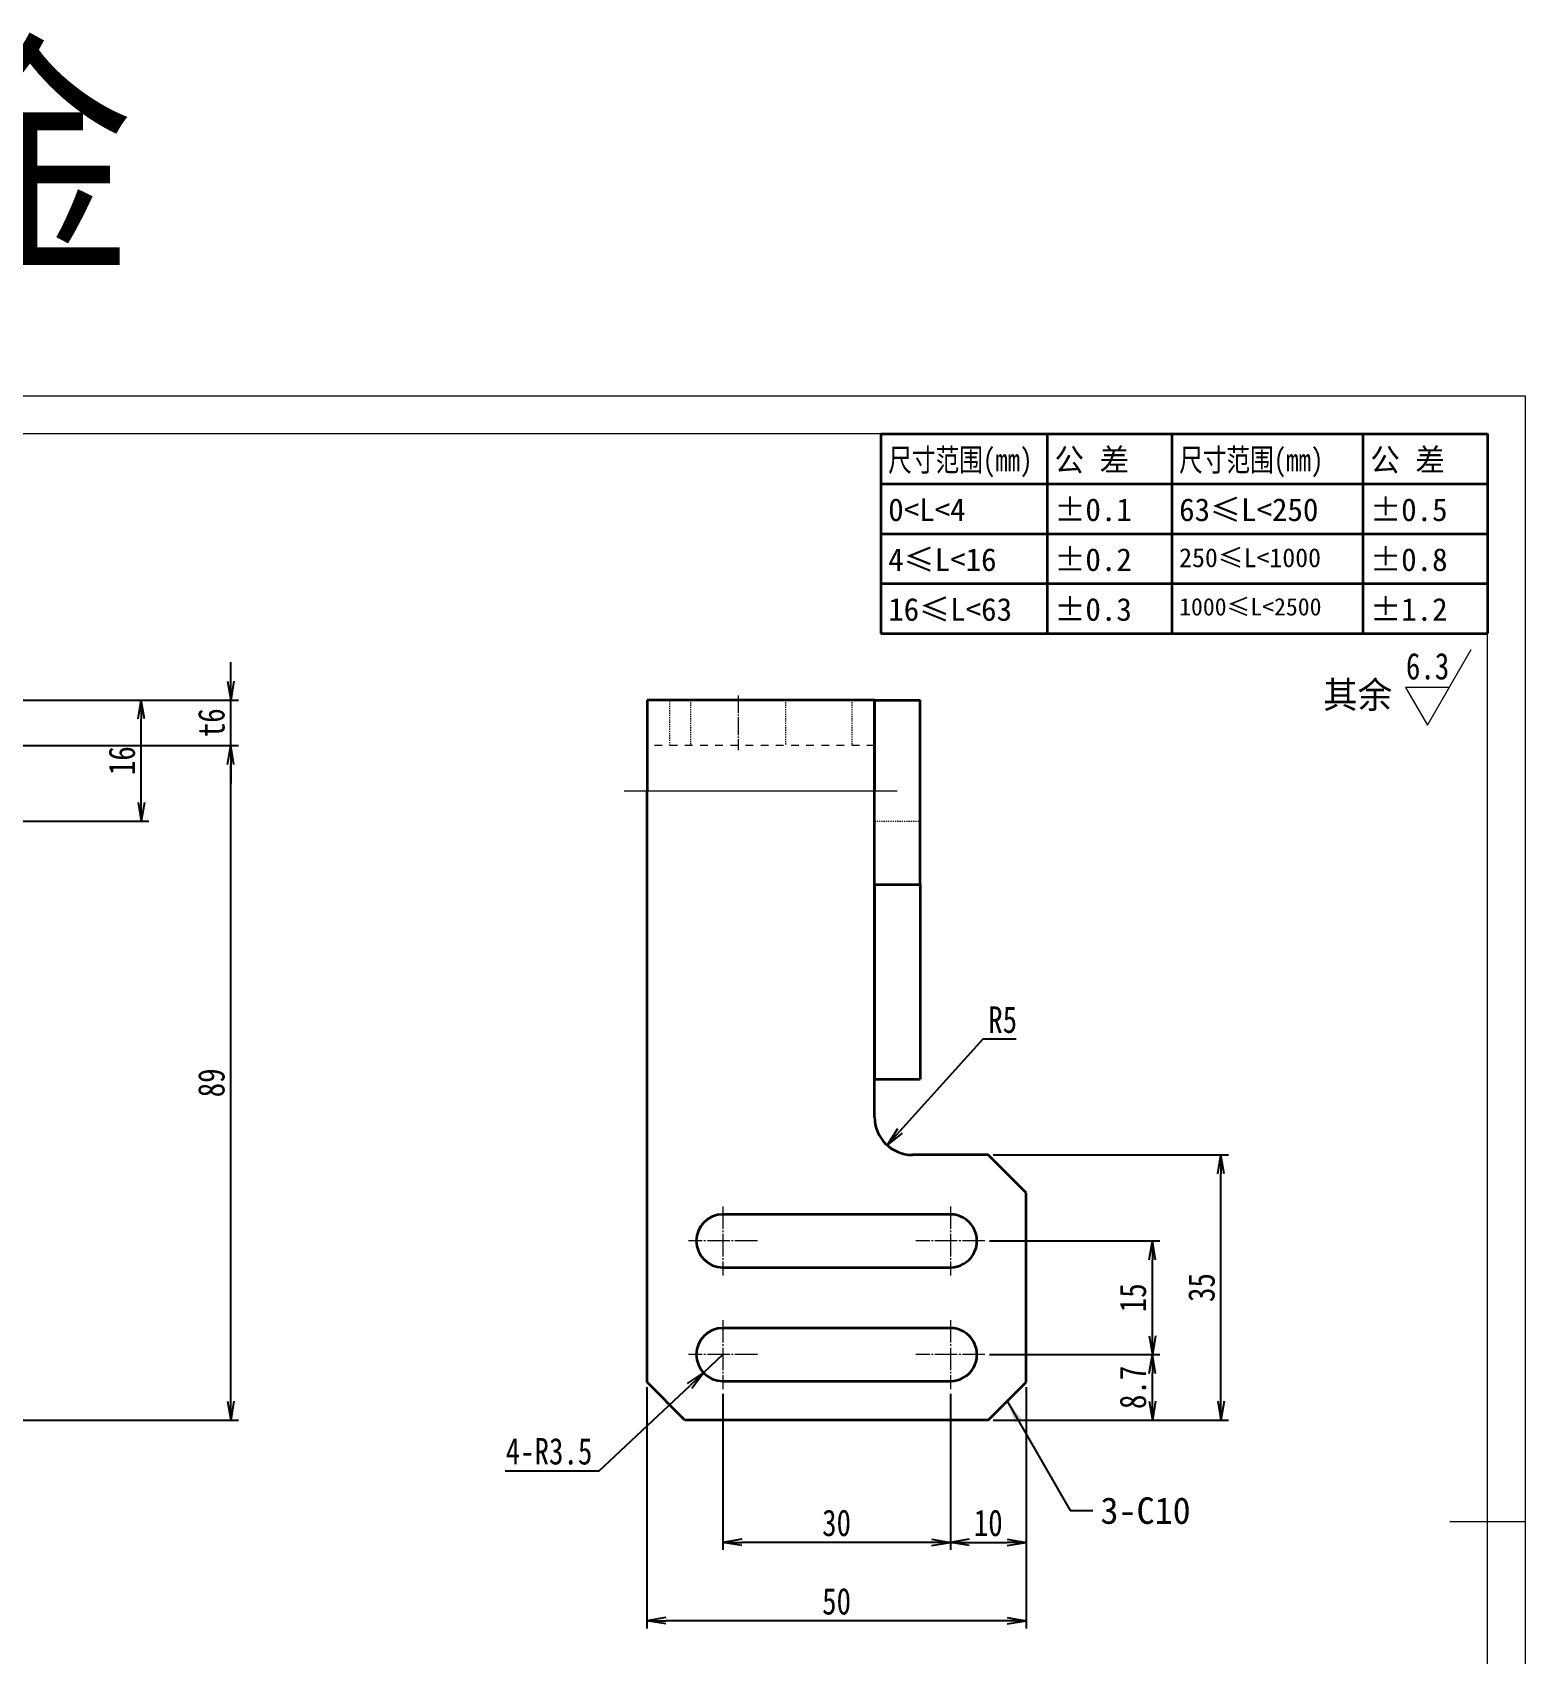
# Model space of a CAD drawing. Header units: millimetres. Extents: x -15766 to 80009, y -9701 to 15159.
# Drawn here: x -4111 to -3914.1, y 11265.1 to 11479.1 of the extents above; entities that cross this region are included whole.
import ezdxf
from ezdxf.enums import TextEntityAlignment as Align

# ---------------------------------------------------------------- set-up
doc = ezdxf.new("R2010")
doc.units = ezdxf.units.MM
doc.linetypes.add('CENTER-HOKUTO_1', pattern=[16, 13, -1, 1, -1])
doc.linetypes.add('HIDDEN-HOKUTO_1', pattern=[2, 1, -1])
doc.layers.get('DEFPOINTS').update_dxf_attribs({"lineweight": 18})
for name, color, linetype, lineweight in [('AM_7', 2, 'CENTER-HOKUTO_1', 18), ('AM_HID', 1, 'HIDDEN-HOKUTO_1', 18), ('AM_VIS', 7, 'Continuous', 18), ('CDRAFT0', 7, 'Continuous', 18), ('DIM', 253, 'Continuous', 20), ('title_frame', 7, 'Continuous', 18), ('word_dim', 9, 'Continuous', 18), ('尺寸线层', 3, 'Continuous', 18), ('粗实线层', 7, 'Continuous', 35), ('粗实线层_1', 7, 'Continuous', 15)]:
    doc.layers.add(name, color=color, linetype=linetype, lineweight=lineweight)
doc.styles.add('DIM', font='', dxfattribs={"width": 0.8})
doc.styles.get('DIM').set_extended_font_data('NSimSun')
doc.dimstyles.new('1-1', dxfattribs={"dimtxt": 3.5, "dimasz": 3, "dimexe": 1, "dimexo": 0, "dimgap": 1, "dimtad": 1, "dimdsep": 46, "dimtxsty": 'DIM', "dimblk": '_CAXARROW', "dimcen": 0, "dimdle": 6, "dimclrd": 256, "dimclre": 256, "dimclrt": 3, "dimazin": 2, "dimtfac": 0.707107, "dimtmove": 0, "dimatfit": 3, "dimfxl": 0, "dimfrac": 2, "dimtolj": 1, "dimarcsym": 0})
doc.dimstyles.new('1-1$0', dxfattribs={"dimtxt": 3.5, "dimasz": 2.5, "dimexe": 1, "dimexo": 0.625, "dimgap": 0.8, "dimtad": 1, "dimdsep": 46, "dimtxsty": 'DIM', "dimblk": 'OPEN', "dimcen": 0, "dimdle": 5, "dimclrd": 256, "dimclre": 256, "dimclrt": 3, "dimazin": 3, "dimtfac": 0.5, "dimtmove": 0, "dimatfit": 3, "dimldrblk": 'OPEN', "dimfxl": 0, "dimtolj": 1, "dimarcsym": 0})
doc.dimstyles.new('1-1$4', dxfattribs={"dimtxt": 3.5, "dimasz": 2.5, "dimexe": 1, "dimexo": 0.625, "dimgap": 0.8, "dimtad": 1, "dimtih": 1, "dimtoh": 1, "dimzin": 12, "dimdsep": 46, "dimtxsty": 'DIM', "dimblk": 'OPEN', "dimcen": 0, "dimdle": 5, "dimclrd": 256, "dimclre": 256, "dimclrt": 3, "dimazin": 3, "dimtfac": 0.5, "dimtmove": 0, "dimatfit": 3, "dimldrblk": 'OPEN', "dimfxl": 0, "dimtolj": 1, "dimarcsym": 0})

# ---------------------------------------------------------------- blocks, each defined once
blk = doc.blocks.new('*X3')
at = {"layer": 'CDRAFT0'}
for p, q in [((420, 297), (0, 297)), ((420, 0), (420, 297))]:
    blk.add_line(p, q, dxfattribs=at)
at = {"layer": '粗实线层_1'}
for p, q in [((415, 292), (25, 292)), ((415, 5), (415, 292)), ((420, 148.5), (410, 148.5))]:
    blk.add_line(p, q, dxfattribs=at)
blk = doc.blocks.new('自由公差_1')
at = {"layer": '粗实线层'}
for p, q in [((-80, 0), (0, 0)), ((-80, 0), (-80, -26.3)), ((-58.08, 0), (-58.08, -26.3)), ((-41.64, 0), (-41.64, -26.3)), ((-16.44, 0), (-16.44, -26.3)), ((0, 0), (0, -26.3)), ((-80, -6.58), (0, -6.58)), ((-80, -13.15), (0, -13.15)), ((-80, -19.73), (0, -19.73)), ((-80, -26.3), (0, -26.3))]:
    blk.add_line(p, q, dxfattribs=at)
at = {"layer": '尺寸线层', "linetype": 'Continuous', "attachment_point": 1, "line_spacing_factor": 0.9}
for s, insert, char_height, width in [('{\\W0.8;尺寸范围(mm)}', (-79.04, -1.92), 3, 22.6032), ('公 差', (-57.12, -1.92), 3, 22.6032), ('{\\W0.8;尺寸范围(mm)}', (-40.68, -1.92), 3, 22.6032), ('公 差', (-15.48, -1.92), 3, 22.6032), ('0<L<4', (-79.04, -8.49), 3, 22.6032), ('%%P0.1', (-57.12, -8.49), 3, 12.7119), ('63≤L<250', (-40.68, -8.49), 3, 22.6032), ('%%P0.5', (-15.48, -8.49), 3, 12.5771), ('4≤L<16', (-79.04, -15.07), 3, 22.6032), ('%%P0.2', (-57.12, -15.07), 3, 12.4769), ('250≤L<1000', (-40.68, -15.07), 2.5, 22.6032), ('%%P0.8', (-15.48, -15.07), 3, 13.0759), ('%%P0.3', (-57.12, -21.64), 3, 12.7119), ('%%P1.2', (-15.48, -21.64), 3, 12.8764), ('16≤L<63', (-79.04, -21.64), 3, 22.6032), ('1000≤L<2500', (-40.68, -21.64), 2.3, 22.6032)]:
    blk.add_mtext(s, dxfattribs=dict(at, insert=insert, char_height=char_height, width=width))
blk = doc.blocks.new('_OPEN')
at = {"color": 0, "linetype": 'ByBlock', "lineweight": -2}
for p, q in [((-1, 0.166667), (0, 0)), ((-1, -0.166667), (0, 0)), ((0, 0), (-1, 0))]:
    blk.add_line(p, q, dxfattribs=at)
blk = doc.blocks.new('*D130')
at = {"layer": 'DEFPOINTS', "color": 0, "transparency": 16777216}
for p in [(-4115.16, 11391.01), (-4084.8, 11391.01), (-4115.16, 11385.01)]:
    blk.add_point(p, dxfattribs=at)
at = {"layer": 'DIM', "linetype": 'Continuous', "lineweight": -2, "transparency": 16777216}
for p, q in [((-4084.8, 11393.51), (-4084.8, 11396.01)), ((-4114.53, 11391.01), (-4083.8, 11391.01)), ((-4084.8, 11385.01), (-4084.8, 11391.01)), ((-4114.53, 11385.01), (-4083.8, 11385.01)), ((-4084.8, 11382.51), (-4084.8, 11380.01))]:
    blk.add_line(p, q, dxfattribs=at)
at = {"layer": 'DIM', "lineweight": -2, "transparency": 16777216, "xscale": 2.5, "yscale": 2.5, "zscale": 2.5}
for p, rotation in [((-4084.8, 11391.01), 270), ((-4084.8, 11385.01), 90)]:
    blk.add_blockref('_OPEN', p, dxfattribs=dict(at, rotation=rotation))
at = {"layer": 'DIM', "color": 3, "transparency": 16777216, "insert": (-4087.35, 11388.01), "char_height": 3.5, "attachment_point": 5, "rotation": 90, "style": 'DIM'}
blk.add_mtext('\\A1;t6', dxfattribs=at)
blk = doc.blocks.new('*D133')
at = {"layer": 'DEFPOINTS', "color": 0, "transparency": 16777216}
for p in [(-4115.16, 11385.01), (-4084.8, 11385.01), (-4229.16, 11296.01)]:
    blk.add_point(p, dxfattribs=at)
at = {"layer": 'DIM', "linetype": 'Continuous', "lineweight": -2, "transparency": 16777216}
for p, q in [((-4114.53, 11385.01), (-4083.8, 11385.01)), ((-4084.8, 11298.51), (-4084.8, 11382.51)), ((-4228.53, 11296.01), (-4083.8, 11296.01))]:
    blk.add_line(p, q, dxfattribs=at)
at = {"layer": 'DIM', "lineweight": -2, "transparency": 16777216, "xscale": 2.5, "yscale": 2.5, "zscale": 2.5}
for p, rotation in [((-4084.8, 11385.01), 90), ((-4084.8, 11296.01), 270)]:
    blk.add_blockref('_OPEN', p, dxfattribs=dict(at, rotation=rotation))
at = {"layer": 'DIM', "color": 3, "transparency": 16777216, "insert": (-4087.35, 11340.51), "char_height": 3.5, "attachment_point": 5, "rotation": 90, "style": 'DIM'}
blk.add_mtext('\\A1;89', dxfattribs=at)
blk = doc.blocks.new('*D138')
at = {"layer": 'DEFPOINTS', "color": 0, "transparency": 16777216}
for p in [(-4115.16, 11391.01), (-4096.6, 11391.01), (-4145.16, 11375.01)]:
    blk.add_point(p, dxfattribs=at)
at = {"layer": 'DIM', "linetype": 'Continuous', "lineweight": -2, "transparency": 16777216}
for p, q in [((-4114.53, 11391.01), (-4095.6, 11391.01)), ((-4096.6, 11377.51), (-4096.6, 11388.51)), ((-4144.53, 11375.01), (-4095.6, 11375.01))]:
    blk.add_line(p, q, dxfattribs=at)
at = {"layer": 'DIM', "lineweight": -2, "transparency": 16777216, "xscale": 2.5, "yscale": 2.5, "zscale": 2.5}
for p, rotation in [((-4096.6, 11391.01), 90), ((-4096.6, 11375.01), 270)]:
    blk.add_blockref('_OPEN', p, dxfattribs=dict(at, rotation=rotation))
at = {"layer": 'DIM', "color": 3, "transparency": 16777216, "insert": (-4099.15, 11383.01), "char_height": 3.5, "attachment_point": 5, "rotation": 90, "style": 'DIM'}
blk.add_mtext('\\A1;16', dxfattribs=at)
blk = doc.blocks.new('*D139')
at = {"layer": 'DEFPOINTS', "color": 0, "transparency": 16777216}
for p in [(-4029.92, 11301.01), (-3979.92, 11301.01), (-4029.92, 11269.55)]:
    blk.add_point(p, dxfattribs=at)
at = {"layer": 'DIM', "linetype": 'Continuous', "lineweight": -2, "transparency": 16777216}
for p, q in [((-4029.92, 11300.38), (-4029.92, 11268.55)), ((-3979.92, 11300.38), (-3979.92, 11268.55)), ((-3982.42, 11269.55), (-4027.42, 11269.55))]:
    blk.add_line(p, q, dxfattribs=at)
at = {"layer": 'DIM', "lineweight": -2, "transparency": 16777216, "xscale": 2.5, "yscale": 2.5, "zscale": 2.5, "rotation": 180}
blk.add_blockref('_OPEN', (-4029.92, 11269.55), dxfattribs=at)
at = {"layer": 'DIM', "lineweight": -2, "transparency": 16777216, "xscale": 2.5, "yscale": 2.5, "zscale": 2.5}
blk.add_blockref('_OPEN', (-3979.92, 11269.55), dxfattribs=at)
at = {"layer": 'DIM', "color": 3, "transparency": 16777216, "insert": (-4004.92, 11272.1), "char_height": 3.5, "attachment_point": 5, "style": 'DIM'}
blk.add_mtext('\\A1;50', dxfattribs=at)
blk = doc.blocks.new('*D140')
at = {"layer": 'DEFPOINTS', "color": 0, "transparency": 16777216}
for p in [(-3984.92, 11331.01), (-3954.23, 11331.01), (-3984.92, 11296.01)]:
    blk.add_point(p, dxfattribs=at)
at = {"layer": 'DIM', "linetype": 'Continuous', "lineweight": -2, "transparency": 16777216}
for p, q in [((-3984.29, 11331.01), (-3953.23, 11331.01)), ((-3954.23, 11298.51), (-3954.23, 11328.51)), ((-3984.29, 11296.01), (-3953.23, 11296.01))]:
    blk.add_line(p, q, dxfattribs=at)
at = {"layer": 'DIM', "lineweight": -2, "transparency": 16777216, "xscale": 2.5, "yscale": 2.5, "zscale": 2.5}
for p, rotation in [((-3954.23, 11331.01), 90), ((-3954.23, 11296.01), 270)]:
    blk.add_blockref('_OPEN', p, dxfattribs=dict(at, rotation=rotation))
at = {"layer": 'DIM', "color": 3, "transparency": 16777216, "insert": (-3956.78, 11313.51), "char_height": 3.5, "attachment_point": 5, "rotation": 90, "style": 'DIM'}
blk.add_mtext('\\A1;35', dxfattribs=at)
blk = doc.blocks.new('*D141')
at = {"layer": 'DEFPOINTS', "color": 0, "transparency": 16777216}
for p in [(-3985.37, 11304.66), (-3963.28, 11304.66), (-3984.92, 11296.01)]:
    blk.add_point(p, dxfattribs=at)
at = {"layer": 'DIM', "linetype": 'Continuous', "lineweight": -2, "transparency": 16777216}
for p, q in [((-3984.74, 11304.66), (-3962.28, 11304.66)), ((-3963.28, 11298.51), (-3963.28, 11302.16)), ((-3984.29, 11296.01), (-3962.28, 11296.01))]:
    blk.add_line(p, q, dxfattribs=at)
at = {"layer": 'DIM', "lineweight": -2, "transparency": 16777216, "xscale": 2.5, "yscale": 2.5, "zscale": 2.5}
for p, rotation in [((-3963.28, 11304.66), 90), ((-3963.28, 11296.01), 270)]:
    blk.add_blockref('_OPEN', p, dxfattribs=dict(at, rotation=rotation))
at = {"layer": 'DIM', "color": 3, "transparency": 16777216, "insert": (-3965.83, 11300.34), "char_height": 3.5, "attachment_point": 5, "rotation": 90, "style": 'DIM'}
blk.add_mtext('\\A1;8.7', dxfattribs=at)
blk = doc.blocks.new('*D142')
at = {"layer": 'DEFPOINTS', "color": 0, "transparency": 16777216}
for p in [(-3985.37, 11319.66), (-3963.28, 11319.66), (-3985.37, 11304.66)]:
    blk.add_point(p, dxfattribs=at)
at = {"layer": 'DIM', "linetype": 'Continuous', "lineweight": -2, "transparency": 16777216}
for p, q in [((-3984.74, 11319.66), (-3962.28, 11319.66)), ((-3963.28, 11307.16), (-3963.28, 11317.16)), ((-3984.74, 11304.66), (-3962.28, 11304.66))]:
    blk.add_line(p, q, dxfattribs=at)
at = {"layer": 'DIM', "lineweight": -2, "transparency": 16777216, "xscale": 2.5, "yscale": 2.5, "zscale": 2.5}
for p, rotation in [((-3963.28, 11319.66), 90), ((-3963.28, 11304.66), 270)]:
    blk.add_blockref('_OPEN', p, dxfattribs=dict(at, rotation=rotation))
at = {"layer": 'DIM', "color": 3, "transparency": 16777216, "insert": (-3965.83, 11312.16), "char_height": 3.5, "attachment_point": 5, "rotation": 90, "style": 'DIM'}
blk.add_mtext('\\A1;15', dxfattribs=at)
blk = doc.blocks.new('*D143')
at = {"layer": 'DEFPOINTS', "color": 0, "transparency": 16777216}
for p in [(-3989.92, 11300.11), (-3979.92, 11301.01), (-3979.92, 11279.9)]:
    blk.add_point(p, dxfattribs=at)
at = {"layer": 'DIM', "linetype": 'Continuous', "lineweight": -2, "transparency": 16777216}
for p, q in [((-3979.92, 11300.38), (-3979.92, 11278.9)), ((-3989.92, 11299.49), (-3989.92, 11278.9)), ((-3987.42, 11279.9), (-3982.42, 11279.9))]:
    blk.add_line(p, q, dxfattribs=at)
at = {"layer": 'DIM', "lineweight": -2, "transparency": 16777216, "xscale": 2.5, "yscale": 2.5, "zscale": 2.5, "rotation": 180}
blk.add_blockref('_OPEN', (-3989.92, 11279.9), dxfattribs=at)
at = {"layer": 'DIM', "lineweight": -2, "transparency": 16777216, "xscale": 2.5, "yscale": 2.5, "zscale": 2.5}
blk.add_blockref('_OPEN', (-3979.92, 11279.9), dxfattribs=at)
at = {"layer": 'DIM', "color": 3, "transparency": 16777216, "insert": (-3984.92, 11282.45), "char_height": 3.5, "attachment_point": 5, "style": 'DIM'}
blk.add_mtext('\\A1;10', dxfattribs=at)
blk = doc.blocks.new('*D144')
at = {"layer": 'DEFPOINTS', "color": 0, "transparency": 16777216}
for p in [(-4019.92, 11300.11), (-3989.92, 11300.11), (-4019.92, 11279.9)]:
    blk.add_point(p, dxfattribs=at)
at = {"layer": 'DIM', "linetype": 'Continuous', "lineweight": -2, "transparency": 16777216}
for p, q in [((-4019.92, 11299.49), (-4019.92, 11278.9)), ((-3989.92, 11299.49), (-3989.92, 11278.9)), ((-3992.42, 11279.9), (-4017.42, 11279.9))]:
    blk.add_line(p, q, dxfattribs=at)
at = {"layer": 'DIM', "lineweight": -2, "transparency": 16777216, "xscale": 2.5, "yscale": 2.5, "zscale": 2.5, "rotation": 180}
blk.add_blockref('_OPEN', (-4019.92, 11279.9), dxfattribs=at)
at = {"layer": 'DIM', "lineweight": -2, "transparency": 16777216, "xscale": 2.5, "yscale": 2.5, "zscale": 2.5}
blk.add_blockref('_OPEN', (-3989.92, 11279.9), dxfattribs=at)
at = {"layer": 'DIM', "color": 3, "transparency": 16777216, "insert": (-4004.92, 11282.45), "char_height": 3.5, "attachment_point": 5, "style": 'DIM'}
blk.add_mtext('\\A1;30', dxfattribs=at)
blk = doc.blocks.new('_CAXARROW')
blk.add_hatch(color=0).paths.add_polyline_path([(0, 0), (-1, 0.125), (-1, -0.125)], flags=0)
blk = doc.blocks.new('*D145')
at = {"layer": 'DEFPOINTS', "color": 0, "transparency": 16777216}
for p in [(-4019.92, 11304.66), (-4022.47, 11302.27)]:
    blk.add_point(p, dxfattribs=at)
at = {"layer": 'DIM', "linetype": 'Continuous', "lineweight": -2, "transparency": 16777216}
for p, q in [((-4019.92, 11304.66), (-4022.47, 11302.27)), ((-4036.23, 11289.34), (-4024.29, 11300.56)), ((-4048.62, 11289.34), (-4036.23, 11289.34))]:
    blk.add_line(p, q, dxfattribs=at)
at = {"layer": 'DIM', "lineweight": -2, "transparency": 16777216, "xscale": 2.5, "yscale": 2.5, "zscale": 2.5, "rotation": 43.2154682107392}
blk.add_blockref('_OPEN', (-4022.47, 11302.27), dxfattribs=at)
at = {"layer": 'DIM', "color": 3, "transparency": 16777216, "insert": (-4042.84, 11291.89), "char_height": 3.5, "attachment_point": 5, "style": 'DIM'}
blk.add_mtext('\\A1;4-R3.5', dxfattribs=at)
blk = doc.blocks.new('*D146')
at = {"layer": 'DEFPOINTS', "color": 0, "transparency": 16777216}
for p in [(-3994.92, 11336.01), (-3998.27, 11332.3)]:
    blk.add_point(p, dxfattribs=at)
at = {"layer": 'DIM', "linetype": 'Continuous', "lineweight": -2, "transparency": 16777216}
for p, q in [((-3985.63, 11346.27), (-3996.59, 11334.16)), ((-3981.22, 11346.27), (-3985.63, 11346.27))]:
    blk.add_line(p, q, dxfattribs=at)
at = {"layer": 'DIM', "lineweight": -2, "transparency": 16777216, "xscale": 2.5, "yscale": 2.5, "zscale": 2.5, "rotation": 227.8532439971849}
blk.add_blockref('_OPEN', (-3998.27, 11332.3), dxfattribs=at)
at = {"layer": 'DIM', "color": 3, "transparency": 16777216, "insert": (-3983.02, 11348.82), "char_height": 3.5, "attachment_point": 5, "style": 'DIM'}
blk.add_mtext('\\A1;R5', dxfattribs=at)

msp = doc.modelspace()

# ---------------------------------------------------------------- linework, layer by layer
at = {"color": 7, "lineweight": 13}
msp.add_line((-3999.91534, 11379.00938), (-4029.91534, 11379.00938), dxfattribs=at)
at = {"layer": 'AM_7', "color": 2, "lineweight": 13, "ltscale": 0.180017}
msp.add_line((-4017.91534, 11391.60948), (-4017.91534, 11384.4088), dxfattribs=at)
at = {"layer": 'AM_7', "color": 2, "lineweight": 13}
msp.add_line((-3996.91534, 11379.00938), (-4032.91583, 11379.00938), dxfattribs=at)
at = {"layer": 'AM_7', "color": 2, "lineweight": 13, "ltscale": 0.227496}
for p, q in [((-4019.91534, 11324.21446), (-4019.91534, 11315.11461)), ((-3989.91534, 11324.21446), (-3989.91534, 11315.11461)), ((-4019.91534, 11309.21446), (-4019.91534, 11300.11461)), ((-3989.91534, 11309.21446), (-3989.91534, 11300.11461))]:
    msp.add_line(p, q, dxfattribs=at)
at = {"layer": 'AM_7', "color": 2, "lineweight": 13, "ltscale": 0.22749}
for p, q in [((-4015.36554, 11319.66466), (-4024.46515, 11319.66466)), ((-3985.36554, 11319.66466), (-3994.46515, 11319.66466)), ((-4015.36554, 11304.66466), (-4024.46515, 11304.66466)), ((-3985.36554, 11304.66466), (-3994.46515, 11304.66466))]:
    msp.add_line(p, q, dxfattribs=at)
at = {"layer": 'AM_HID', "color": 1, "lineweight": 13, "ltscale": 0.15}
for p, q in [((-4026.91534, 11385.00963), (-4026.91534, 11391.00963)), ((-4024.16534, 11391.00938), (-4024.16534, 11385.00938)), ((-4011.66534, 11391.00938), (-4011.66534, 11385.00938)), ((-4002.91534, 11391.00963), (-4002.91534, 11385.00963)), ((-3999.91534, 11375.00963), (-3993.91534, 11375.00963))]:
    msp.add_line(p, q, dxfattribs=at)
at = {"layer": 'AM_HID', "color": 1, "lineweight": 13}
for p, q in [((-3999.91534, 11385.00938), (-4029.91534, 11385.00938)), ((-3999.91534, 11379.00938), (-4029.91534, 11379.00938))]:
    msp.add_line(p, q, dxfattribs=at)
at = {"layer": 'AM_VIS', "color": 0, "lineweight": 35}
for p, q in [((-3999.91534, 11391.00938), (-4029.91534, 11391.00938)), ((-3999.91534, 11366.6732), (-3999.91534, 11391.00938)), ((-3993.91534, 11366.6732), (-3993.91534, 11391.00938)), ((-4029.91534, 11301.00938), (-4029.91534, 11379.00938)), ((-3999.91534, 11336.00938), (-3999.91534, 11379.00938)), ((-3999.91534, 11366.6732), (-3999.91534, 11341.00938)), ((-3993.91534, 11366.6732), (-3993.91534, 11341.00938)), ((-3979.91534, 11301.00938), (-3979.91534, 11326.00938)), ((-3989.91534, 11323.16466), (-4019.91534, 11323.16466)), ((-4019.91534, 11316.16466), (-3989.91534, 11316.16466)), ((-3989.91534, 11308.16466), (-4019.91534, 11308.16466)), ((-4019.91534, 11301.16466), (-3989.91534, 11301.16466)), ((-3984.91534, 11296.00938), (-4024.91534, 11296.00938))]:
    msp.add_line(p, q, dxfattribs=at)
at = {"layer": 'AM_VIS', "color": 0, "lineweight": 35, "ltscale": 0.3}
for p, q in [((-4029.91534, 11391.00938), (-4029.91534, 11379.00938)), ((-3999.91534, 11391.00938), (-3999.91534, 11379.00938))]:
    msp.add_line(p, q, dxfattribs=at)
at = {"layer": 'AM_VIS', "color": 0, "lineweight": 35, "ltscale": 0.15}
for p, q in [((-3999.91534, 11391.00938), (-3993.91534, 11391.00938)), ((-3999.91534, 11366.6732), (-3993.91534, 11366.6732)), ((-3999.91534, 11341.00938), (-3993.91534, 11341.00938))]:
    msp.add_line(p, q, dxfattribs=at)
at = {"layer": 'AM_VIS', "color": 0, "lineweight": 35, "ltscale": 0.25}
msp.add_line((-3984.91534, 11331.00938), (-3994.91534, 11331.00938), dxfattribs=at)
at = {"layer": 'AM_VIS', "color": 0, "lineweight": 35, "ltscale": 0.176777}
for p, q in [((-3979.91534, 11326.00938), (-3984.91534, 11331.00938)), ((-4024.91534, 11296.00938), (-4029.91534, 11301.00938)), ((-3984.91534, 11296.00938), (-3979.91534, 11301.00938))]:
    msp.add_line(p, q, dxfattribs=at)
at = {"layer": 'AM_VIS', "color": 0, "lineweight": 35}
for centre, radius, start, end in [((-3994.91534, 11336.00938), 5, 180.000005, 269.9999975), ((-4019.91534, 11319.66466), 3.5, 90.0000025, 269.9999975), ((-3989.91534, 11319.66466), 3.5, 269.9999975, 90.0000025), ((-4019.91534, 11304.66466), 3.5, 90.0000025, 269.9999975), ((-3989.91534, 11304.66466), 3.5, 269.9999975, 90.0000025)]:
    msp.add_arc(centre, radius, start, end, dxfattribs=at)
at = {"layer": 'DIM'}
for p, q in [((-3927.01533, 11387.67681), (-3921.24183, 11397.67681)), ((-3924.12858, 11392.67681), (-3929.90209, 11392.67681)), ((-3929.90209, 11392.67681), (-3927.01533, 11387.67681))]:
    msp.add_line(p, q, dxfattribs=at)

# ---------------------------------------------------------------- block references
at = {"layer": 'title_frame'}
for name, p in [('*X3', (-4334.07045, 11134.10436)), ('自由公差_1', (-3919.07045, 11426.10436))]:
    msp.add_blockref(name, p, dxfattribs=at)

# ---------------------------------------------------------------- texts
at = {"layer": 'DIM', "insert": (-4152.22753, 11475.12072), "char_height": 25, "width": 104.980501, "attachment_point": 1, "style": 'DIM'}
msp.add_mtext('{\\C3;钣金}', dxfattribs=at)
at = {"layer": 'DIM', "color": 3, "insert": (-3970.12904, 11285.83773), "char_height": 3.5, "attachment_point": 1}
msp.add_mtext('\\A1;3-C10', dxfattribs=at)
at = {"layer": 'DIM', "color": 2, "style": 'DIM', "width": 0.8}
msp.add_attdef('6.3', text='0.0', height=3.5, dxfattribs=at).set_placement((-3924.12858, 11392.67681), align=Align.BOTTOM_RIGHT)
at = {"layer": 'word_dim', "linetype": 'Continuous', "insert": (-3940.7553, 11393.44267), "char_height": 3.5, "width": 10.860604, "attachment_point": 1}
msp.add_mtext('{\\C3;其余}', dxfattribs=at)

# ---------------------------------------------------------------- dimensions: what is measured, and where the dimension line sits
at = {"layer": 'DIM'}
dim = msp.add_linear_dim(base=(-4084.79728, 11391.00963), p1=(-4115.15558, 11385.00963), p2=(-4115.15558, 11391.00963), angle=90, dimstyle='1-1$0', override={"dimpost": 't<>'}, dxfattribs=at)
dim.commit()
dim.dimension.update_dxf_attribs({"geometry": '*D130', "text_midpoint": (-4087.34728, 11388.00963)})
for base, p1, p2, picture, middle in [((-4096.60132, 11391.00963), (-4145.15558, 11375.00963), (-4115.15558, 11391.00963), '*D138', (-4099.15132, 11383.00963)), ((-4084.79728, 11385.00963), (-4229.15558, 11296.00938), (-4115.15558, 11385.00963), '*D133', (-4087.34728, 11340.50951)), ((-3954.23484, 11331.00938), (-3984.91534, 11296.00938), (-3984.91534, 11331.00938), '*D140', (-3956.78484, 11313.50938)), ((-3963.2777, 11319.66466), (-3985.36554, 11304.66466), (-3985.36554, 11319.66466), '*D142', (-3965.8277, 11312.16466))]:
    dim = msp.add_linear_dim(base=base, p1=p1, p2=p2, angle=90, dimstyle='1-1$0', dxfattribs=at)
    dim.commit()
    dim.dimension.update_dxf_attribs({"geometry": picture, "text_midpoint": middle})
dim = msp.add_radius_dim(center=(-3994.91534, 11336.00938), mpoint=(-3998.2705, 11332.30224), dimstyle='1-1$4', override={"dimtmove": 1}, dxfattribs=at)
dim.commit()
dim.dimension.update_dxf_attribs({"geometry": '*D146', "text_midpoint": (-3985.62877, 11346.27019), "dimtype": 164})
dim = msp.add_radius_dim(center=(-4019.91534, 11304.66466), mpoint=(-4022.46609, 11302.26805), text='4-<>', dimstyle='1-1$4', dxfattribs=at)
dim.commit()
dim.dimension.update_dxf_attribs({"geometry": '*D145', "text_midpoint": (-4042.8409, 11289.33614), "dimtype": 164})
dim = msp.add_linear_dim(base=(-3963.2777, 11304.66466), p1=(-3984.91534, 11296.00938), p2=(-3985.36554, 11304.66466), angle=90, dimstyle='1-1$0', override={"dimdec": 1}, dxfattribs=at)
dim.commit()
dim.dimension.update_dxf_attribs({"geometry": '*D141', "text_midpoint": (-3963.2777, 11300.33702), "dimtype": 160})
for base, p1, p2, picture, middle in [((-4029.91534, 11269.5474), (-3979.91534, 11301.00938), (-4029.91534, 11301.00938), '*D139', (-4004.91534, 11272.0974)), ((-4019.91534, 11279.89809), (-3989.91534, 11300.11461), (-4019.91534, 11300.11461), '*D144', (-4004.91534, 11282.44809)), ((-3979.91534, 11279.89809), (-3989.91534, 11300.11461), (-3979.91534, 11301.00938), '*D143', (-3984.91534, 11282.44809))]:
    dim = msp.add_linear_dim(base=base, p1=p1, p2=p2, dimstyle='1-1$0', dxfattribs=at)
    dim.commit()
    dim.dimension.update_dxf_attribs({"geometry": picture, "text_midpoint": middle})

# ---------------------------------------------------------------- leaders
at = {"layer": 'DIM', "annotation_type": 0, "has_hookline": 1, "hookline_direction": 0, "text_width": 14.58333}
msp.add_leader([(-3982.41534, 11298.50938), (-3974.12904, 11284.08773), (-3971.12904, 11284.08773)], dimstyle='1-1', override={"dimgap": 1, "dimtad": 0}, dxfattribs=at)

doc.saveas('drawing.dxf')
